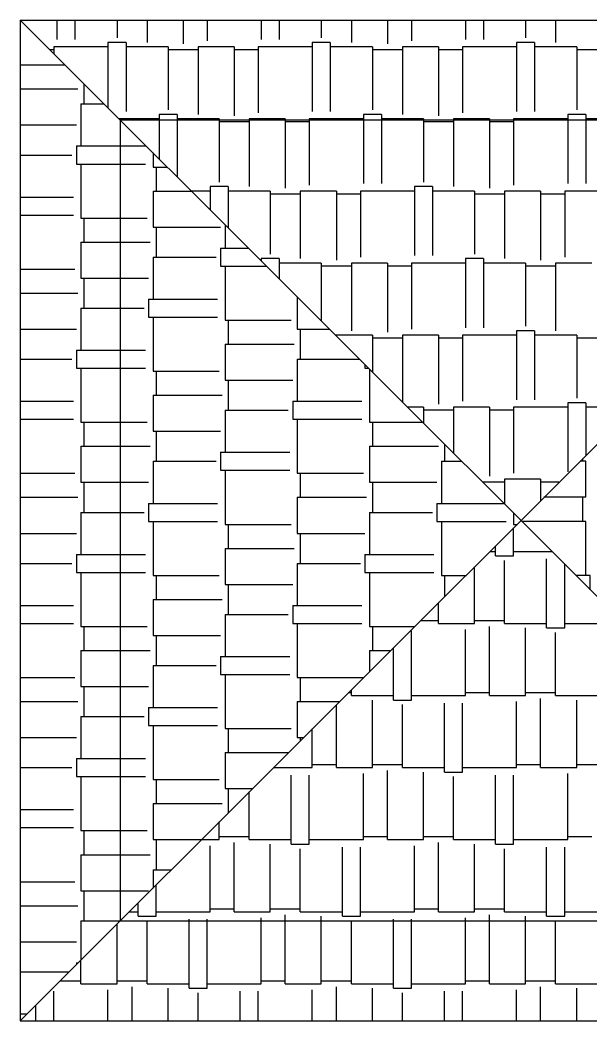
# Model space of a CAD drawing. Extents: x 3907.4 to 3911.57, y -3054.42 to -3053.7.
# Drawn here: x 3908.4705 to 3908.5275, y -3053.874 to -3053.774 of the extents above; entities that cross this region are included whole.
import ezdxf

# ---------------------------------------------------------------- set-up
doc = ezdxf.new("R2010")
doc.units = 0
doc.header["$LTSCALE"] = 2
doc.header["$MEASUREMENT"] = 0
doc.linetypes.add('ACAD_ISO07W100', pattern=[3.5, 0.5, -3])
doc.layers.add('MB', color=11, linetype='CONTINUOUS')
doc.layers.add('TARAMA', color=9, linetype='CONTINUOUS')

msp = doc.modelspace()

# ---------------------------------------------------------------- linework, layer by layer
at = {"layer": 'MB', "color": 3}
for p, q in [((3908.470466, -3053.77403), (3908.570466, -3053.87403)), ((3908.570466, -3053.77403), (3908.470466, -3053.87403)), ((3908.470466, -3053.77403), (3908.570466, -3053.77403)), ((3908.470466, -3053.77403), (3908.470466, -3053.87403)), ((3908.470466, -3053.87403), (3908.570466, -3053.87403))]:
    msp.add_line(p, q, dxfattribs=at)
at = {"layer": 'MB', "color": 2, "linetype": 'ACAD_ISO07W100', "ltscale": 5}
for p, q in [((3908.480466, -3053.78403), (3908.480466, -3053.86403)), ((3908.560466, -3053.78403), (3908.480466, -3053.78403)), ((3908.480466, -3053.86403), (3908.560466, -3053.86403))]:
    msp.add_line(p, q, dxfattribs=at)
at = {"layer": 'TARAMA'}
for p, q in [((3908.474148, -3053.77403), (3908.474148, -3053.775965)), ((3908.475948, -3053.77403), (3908.475948, -3053.775965)), ((3908.480148, -3053.77403), (3908.480148, -3053.775815)), ((3908.483148, -3053.77403), (3908.483148, -3053.776265)), ((3908.486748, -3053.77403), (3908.486748, -3053.776415)), ((3908.489148, -3053.77403), (3908.489148, -3053.776115)), ((3908.494548, -3053.77403), (3908.494548, -3053.775965)), ((3908.496348, -3053.77403), (3908.496348, -3053.775965)), ((3908.500548, -3053.77403), (3908.500548, -3053.775815)), ((3908.503548, -3053.77403), (3908.503548, -3053.776265)), ((3908.507148, -3053.77403), (3908.507148, -3053.776415)), ((3908.509548, -3053.77403), (3908.509548, -3053.776115)), ((3908.514948, -3053.77403), (3908.514948, -3053.775965)), ((3908.516748, -3053.77403), (3908.516748, -3053.775965)), ((3908.520948, -3053.77403), (3908.520948, -3053.775815)), ((3908.523948, -3053.77403), (3908.523948, -3053.776265)), ((3908.479248, -3053.776715), (3908.473848, -3053.776715)), ((3908.473848, -3053.776715), (3908.473848, -3053.777412)), ((3908.481048, -3053.776265), (3908.479248, -3053.776265)), ((3908.479248, -3053.776265), (3908.479248, -3053.782812)), ((3908.481048, -3053.776265), (3908.481048, -3053.783165)), ((3908.485248, -3053.776715), (3908.481048, -3053.776715)), ((3908.485248, -3053.776715), (3908.485248, -3053.783015)), ((3908.491848, -3053.776715), (3908.488248, -3053.776715)), ((3908.488248, -3053.776715), (3908.488248, -3053.783465)), ((3908.491848, -3053.776715), (3908.491848, -3053.783615)), ((3908.499648, -3053.776715), (3908.494248, -3053.776715)), ((3908.494248, -3053.776715), (3908.494248, -3053.783315)), ((3908.501448, -3053.776265), (3908.499648, -3053.776265)), ((3908.499648, -3053.776265), (3908.499648, -3053.783165)), ((3908.501448, -3053.776265), (3908.501448, -3053.783165)), ((3908.505648, -3053.776715), (3908.501448, -3053.776715)), ((3908.505648, -3053.776715), (3908.505648, -3053.783015)), ((3908.512248, -3053.776715), (3908.508648, -3053.776715)), ((3908.508648, -3053.776715), (3908.508648, -3053.783465)), ((3908.512248, -3053.776715), (3908.512248, -3053.783615)), ((3908.520048, -3053.776715), (3908.514648, -3053.776715)), ((3908.514648, -3053.776715), (3908.514648, -3053.783315)), ((3908.521848, -3053.776265), (3908.520048, -3053.776265)), ((3908.520048, -3053.776265), (3908.520048, -3053.783165)), ((3908.521848, -3053.776265), (3908.521848, -3053.783165)), ((3908.526048, -3053.776715), (3908.521848, -3053.776715)), ((3908.526048, -3053.776715), (3908.526048, -3053.783015)), ((3908.473848, -3053.777015), (3908.473451, -3053.777015)), ((3908.488248, -3053.777015), (3908.485248, -3053.777015)), ((3908.494248, -3053.777015), (3908.491848, -3053.777015)), ((3908.508648, -3053.777015), (3908.505648, -3053.777015)), ((3908.514648, -3053.777015), (3908.512248, -3053.777015)), ((3908.529048, -3053.777015), (3908.526048, -3053.777015)), ((3908.470466, -3053.778515), (3908.474951, -3053.778515)), ((3908.470466, -3053.780915), (3908.476248, -3053.780915)), ((3908.476848, -3053.780412), (3908.476848, -3053.782415)), ((3908.476548, -3053.782415), (3908.476548, -3053.786615)), ((3908.476548, -3053.782415), (3908.478851, -3053.782415)), ((3908.484348, -3053.783915), (3908.480351, -3053.783915)), ((3908.486148, -3053.783465), (3908.484348, -3053.783465)), ((3908.484348, -3053.783465), (3908.484348, -3053.78403)), ((3908.486148, -3053.783465), (3908.486148, -3053.78403)), ((3908.490348, -3053.783915), (3908.486148, -3053.783915)), ((3908.490348, -3053.783915), (3908.490348, -3053.78403)), ((3908.496948, -3053.783915), (3908.493348, -3053.783915)), ((3908.493348, -3053.783915), (3908.493348, -3053.78403)), ((3908.496948, -3053.783915), (3908.496948, -3053.78403)), ((3908.504748, -3053.783915), (3908.499348, -3053.783915)), ((3908.499348, -3053.783915), (3908.499348, -3053.78403)), ((3908.506548, -3053.783465), (3908.504748, -3053.783465)), ((3908.504748, -3053.783465), (3908.504748, -3053.78403)), ((3908.506548, -3053.783465), (3908.506548, -3053.78403)), ((3908.510748, -3053.783915), (3908.506548, -3053.783915)), ((3908.510748, -3053.783915), (3908.510748, -3053.78403)), ((3908.517348, -3053.783915), (3908.513748, -3053.783915)), ((3908.513748, -3053.783915), (3908.513748, -3053.78403)), ((3908.517348, -3053.783915), (3908.517348, -3053.78403)), ((3908.525148, -3053.783915), (3908.519748, -3053.783915)), ((3908.519748, -3053.783915), (3908.519748, -3053.78403)), ((3908.526948, -3053.783465), (3908.525148, -3053.783465)), ((3908.525148, -3053.783465), (3908.525148, -3053.78403)), ((3908.526948, -3053.783465), (3908.526948, -3053.78403)), ((3908.531148, -3053.783915), (3908.526948, -3053.783915)), ((3908.470466, -3053.784515), (3908.476098, -3053.784515)), ((3908.484348, -3053.78403), (3908.484348, -3053.787912)), ((3908.486148, -3053.78403), (3908.486148, -3053.789712)), ((3908.490348, -3053.78403), (3908.490348, -3053.790215)), ((3908.493348, -3053.784215), (3908.490348, -3053.784215)), ((3908.493348, -3053.78403), (3908.493348, -3053.790665)), ((3908.496948, -3053.78403), (3908.496948, -3053.790815)), ((3908.499348, -3053.784215), (3908.496948, -3053.784215)), ((3908.499348, -3053.78403), (3908.499348, -3053.790515)), ((3908.504748, -3053.78403), (3908.504748, -3053.790365)), ((3908.506548, -3053.78403), (3908.506548, -3053.790365)), ((3908.510748, -3053.78403), (3908.510748, -3053.790215)), ((3908.513748, -3053.784215), (3908.510748, -3053.784215)), ((3908.513748, -3053.78403), (3908.513748, -3053.790665)), ((3908.517348, -3053.78403), (3908.517348, -3053.790815)), ((3908.519748, -3053.784215), (3908.517348, -3053.784215)), ((3908.519748, -3053.78403), (3908.519748, -3053.790515)), ((3908.525148, -3053.78403), (3908.525148, -3053.790365)), ((3908.526948, -3053.78403), (3908.526948, -3053.790365)), ((3908.476098, -3053.786615), (3908.476098, -3053.788415)), ((3908.476098, -3053.786615), (3908.480466, -3053.786615)), ((3908.480466, -3053.786615), (3908.482998, -3053.786615)), ((3908.470466, -3053.787515), (3908.475648, -3053.787515)), ((3908.483748, -3053.787312), (3908.483748, -3053.788715)), ((3908.476098, -3053.788415), (3908.480466, -3053.788415)), ((3908.476548, -3053.788415), (3908.476548, -3053.793815)), ((3908.480466, -3053.788415), (3908.482998, -3053.788415)), ((3908.483748, -3053.788715), (3908.485151, -3053.788715)), ((3908.484048, -3053.788715), (3908.484048, -3053.791115)), ((3908.491248, -3053.790665), (3908.489448, -3053.790665)), ((3908.489448, -3053.790665), (3908.489448, -3053.793012)), ((3908.491248, -3053.790665), (3908.491248, -3053.794812)), ((3908.511648, -3053.790665), (3908.509848, -3053.790665)), ((3908.509848, -3053.790665), (3908.509848, -3053.797565)), ((3908.511648, -3053.790665), (3908.511648, -3053.797565)), ((3908.470466, -3053.791715), (3908.475798, -3053.791715)), ((3908.483748, -3053.791115), (3908.483748, -3053.794715)), ((3908.483748, -3053.791115), (3908.487551, -3053.791115)), ((3908.489448, -3053.791115), (3908.487551, -3053.791115)), ((3908.495448, -3053.791115), (3908.491248, -3053.791115)), ((3908.495448, -3053.791115), (3908.495448, -3053.797415)), ((3908.498448, -3053.791415), (3908.495448, -3053.791415)), ((3908.502048, -3053.791115), (3908.498448, -3053.791115)), ((3908.498448, -3053.791115), (3908.498448, -3053.797865)), ((3908.502048, -3053.791115), (3908.502048, -3053.798015)), ((3908.504448, -3053.791415), (3908.502048, -3053.791415)), ((3908.509848, -3053.791115), (3908.504448, -3053.791115)), ((3908.504448, -3053.791115), (3908.504448, -3053.797715)), ((3908.515848, -3053.791115), (3908.511648, -3053.791115)), ((3908.515848, -3053.791115), (3908.515848, -3053.797415)), ((3908.518848, -3053.791415), (3908.515848, -3053.791415)), ((3908.522448, -3053.791115), (3908.518848, -3053.791115)), ((3908.518848, -3053.791115), (3908.518848, -3053.797865)), ((3908.522448, -3053.791115), (3908.522448, -3053.798015)), ((3908.524848, -3053.791415), (3908.522448, -3053.791415)), ((3908.530248, -3053.791115), (3908.524848, -3053.791115)), ((3908.524848, -3053.791115), (3908.524848, -3053.797715)), ((3908.470466, -3053.793515), (3908.475798, -3053.793515)), ((3908.476548, -3053.793815), (3908.480466, -3053.793815)), ((3908.476848, -3053.793815), (3908.476848, -3053.796215)), ((3908.480466, -3053.793815), (3908.483148, -3053.793815)), ((3908.483748, -3053.794715), (3908.490498, -3053.794715)), ((3908.484048, -3053.794715), (3908.484048, -3053.797715)), ((3908.490948, -3053.794512), (3908.490948, -3053.796815)), ((3908.476548, -3053.796215), (3908.476548, -3053.799815)), ((3908.476548, -3053.796215), (3908.480466, -3053.796215)), ((3908.480466, -3053.796215), (3908.483448, -3053.796215)), ((3908.490498, -3053.796815), (3908.490498, -3053.798615)), ((3908.490498, -3053.796815), (3908.493251, -3053.796815)), ((3908.483748, -3053.797715), (3908.483748, -3053.801915)), ((3908.483748, -3053.797715), (3908.490048, -3053.797715)), ((3908.496348, -3053.797865), (3908.494548, -3053.797865)), ((3908.494548, -3053.797865), (3908.494548, -3053.798112)), ((3908.496348, -3053.797865), (3908.496348, -3053.799912)), ((3908.516748, -3053.797865), (3908.514948, -3053.797865)), ((3908.514948, -3053.797865), (3908.514948, -3053.804765)), ((3908.516748, -3053.797865), (3908.516748, -3053.804765)), ((3908.470466, -3053.798915), (3908.475948, -3053.798915)), ((3908.490498, -3053.798615), (3908.495051, -3053.798615)), ((3908.490948, -3053.798615), (3908.490948, -3053.804015)), ((3908.500548, -3053.798315), (3908.496348, -3053.798315)), ((3908.500548, -3053.798315), (3908.500548, -3053.804112)), ((3908.503548, -3053.798615), (3908.500548, -3053.798615)), ((3908.507148, -3053.798315), (3908.503548, -3053.798315)), ((3908.503548, -3053.798315), (3908.503548, -3053.805065)), ((3908.507148, -3053.798315), (3908.507148, -3053.805215)), ((3908.509548, -3053.798615), (3908.507148, -3053.798615)), ((3908.514948, -3053.798315), (3908.509548, -3053.798315)), ((3908.509548, -3053.798315), (3908.509548, -3053.804915)), ((3908.520948, -3053.798315), (3908.516748, -3053.798315)), ((3908.520948, -3053.798315), (3908.520948, -3053.804615)), ((3908.523948, -3053.798615), (3908.520948, -3053.798615)), ((3908.527548, -3053.798315), (3908.523948, -3053.798315)), ((3908.523948, -3053.798315), (3908.523948, -3053.805065)), ((3908.476548, -3053.799815), (3908.480466, -3053.799815)), ((3908.476848, -3053.799815), (3908.476848, -3053.802815)), ((3908.480466, -3053.799815), (3908.483298, -3053.799815)), ((3908.470466, -3053.801315), (3908.476248, -3053.801315)), ((3908.483298, -3053.801915), (3908.483298, -3053.803715)), ((3908.483298, -3053.801915), (3908.490198, -3053.801915)), ((3908.498148, -3053.801712), (3908.498148, -3053.804915)), ((3908.476548, -3053.802815), (3908.476548, -3053.807015)), ((3908.476548, -3053.802815), (3908.480466, -3053.802815)), ((3908.480466, -3053.802815), (3908.482848, -3053.802815)), ((3908.483298, -3053.803715), (3908.490198, -3053.803715)), ((3908.483748, -3053.803715), (3908.483748, -3053.809115)), ((3908.470466, -3053.804915), (3908.476098, -3053.804915)), ((3908.490948, -3053.804015), (3908.497548, -3053.804015)), ((3908.491248, -3053.804015), (3908.491248, -3053.806415)), ((3908.498148, -3053.804915), (3908.501351, -3053.804915)), ((3908.498448, -3053.804915), (3908.498448, -3053.807915)), ((3908.505648, -3053.805515), (3908.501951, -3053.805515)), ((3908.505648, -3053.805515), (3908.505648, -3053.809212)), ((3908.508648, -3053.805815), (3908.505648, -3053.805815)), ((3908.512248, -3053.805515), (3908.508648, -3053.805515)), ((3908.508648, -3053.805515), (3908.508648, -3053.812212)), ((3908.512248, -3053.805515), (3908.512248, -3053.812415)), ((3908.514648, -3053.805815), (3908.512248, -3053.805815)), ((3908.520048, -3053.805515), (3908.514648, -3053.805515)), ((3908.514648, -3053.805515), (3908.514648, -3053.812115)), ((3908.521848, -3053.805065), (3908.520048, -3053.805065)), ((3908.520048, -3053.805065), (3908.520048, -3053.811965)), ((3908.521848, -3053.805065), (3908.521848, -3053.811965)), ((3908.526048, -3053.805515), (3908.521848, -3053.805515)), ((3908.526048, -3053.805515), (3908.526048, -3053.811815)), ((3908.529048, -3053.805815), (3908.526048, -3053.805815)), ((3908.490948, -3053.806415), (3908.490948, -3053.810015)), ((3908.490948, -3053.806415), (3908.497848, -3053.806415)), ((3908.470466, -3053.807915), (3908.475648, -3053.807915)), ((3908.476098, -3053.807015), (3908.476098, -3053.808815)), ((3908.476098, -3053.807015), (3908.480466, -3053.807015)), ((3908.480466, -3053.807015), (3908.482998, -3053.807015)), ((3908.498148, -3053.807915), (3908.498148, -3053.812115)), ((3908.498148, -3053.807915), (3908.504351, -3053.807915)), ((3908.476098, -3053.808815), (3908.480466, -3053.808815)), ((3908.476548, -3053.808815), (3908.476548, -3053.814215)), ((3908.480466, -3053.808815), (3908.482998, -3053.808815)), ((3908.504898, -3053.808462), (3908.504898, -3053.808815)), ((3908.504898, -3053.808815), (3908.505251, -3053.808815)), ((3908.505348, -3053.808912), (3908.505348, -3053.814215)), ((3908.483748, -3053.809115), (3908.490348, -3053.809115)), ((3908.484048, -3053.809115), (3908.484048, -3053.811515)), ((3908.490948, -3053.810015), (3908.497698, -3053.810015)), ((3908.491248, -3053.810015), (3908.491248, -3053.813015)), ((3908.483748, -3053.811515), (3908.483748, -3053.815115)), ((3908.483748, -3053.811515), (3908.490648, -3053.811515)), ((3908.470466, -3053.812115), (3908.475798, -3053.812115)), ((3908.497698, -3053.812115), (3908.497698, -3053.813915)), ((3908.497698, -3053.812115), (3908.504598, -3053.812115)), ((3908.510748, -3053.812715), (3908.509151, -3053.812715)), ((3908.510748, -3053.812715), (3908.510748, -3053.814312)), ((3908.517348, -3053.812715), (3908.513748, -3053.812715)), ((3908.513748, -3053.812715), (3908.513748, -3053.817312)), ((3908.517348, -3053.812715), (3908.517348, -3053.819615)), ((3908.525148, -3053.812715), (3908.519748, -3053.812715)), ((3908.519748, -3053.812715), (3908.519748, -3053.819315)), ((3908.526948, -3053.812265), (3908.525148, -3053.812265)), ((3908.525148, -3053.812265), (3908.525148, -3053.819165)), ((3908.526948, -3053.812265), (3908.526948, -3053.817547)), ((3908.531148, -3053.812715), (3908.526948, -3053.812715)), ((3908.470466, -3053.813915), (3908.475798, -3053.813915)), ((3908.490948, -3053.813015), (3908.490948, -3053.817215)), ((3908.490948, -3053.813015), (3908.497248, -3053.813015)), ((3908.497698, -3053.813915), (3908.504598, -3053.813915)), ((3908.498148, -3053.813915), (3908.498148, -3053.819315)), ((3908.513748, -3053.813015), (3908.510748, -3053.813015)), ((3908.519748, -3053.813015), (3908.517348, -3053.813015)), ((3908.476548, -3053.814215), (3908.480466, -3053.814215)), ((3908.476848, -3053.814215), (3908.476848, -3053.816615)), ((3908.480466, -3053.814215), (3908.483148, -3053.814215)), ((3908.505348, -3053.814215), (3908.510651, -3053.814215)), ((3908.505648, -3053.814215), (3908.505648, -3053.816615)), ((3908.483748, -3053.815115), (3908.490498, -3053.815115)), ((3908.484048, -3053.815115), (3908.484048, -3053.818115)), ((3908.476548, -3053.816615), (3908.476548, -3053.820215)), ((3908.476548, -3053.816615), (3908.480466, -3053.816615)), ((3908.480466, -3053.816615), (3908.483448, -3053.816615)), ((3908.505348, -3053.816615), (3908.505348, -3053.820215)), ((3908.505348, -3053.816615), (3908.512248, -3053.816615)), ((3908.512848, -3053.816412), (3908.512848, -3053.818115)), ((3908.490498, -3053.817215), (3908.490498, -3053.819015)), ((3908.490498, -3053.817215), (3908.497398, -3053.817215)), ((3908.526648, -3053.818115), (3908.526648, -3053.817847)), ((3908.483748, -3053.818115), (3908.483748, -3053.822315)), ((3908.483748, -3053.818115), (3908.490048, -3053.818115)), ((3908.512548, -3053.818115), (3908.512548, -3053.822315)), ((3908.512548, -3053.818115), (3908.514551, -3053.818115)), ((3908.526948, -3053.818115), (3908.52638, -3053.818115)), ((3908.526948, -3053.821715), (3908.526948, -3053.818115)), ((3908.470466, -3053.819315), (3908.475948, -3053.819315)), ((3908.490498, -3053.819015), (3908.497398, -3053.819015)), ((3908.490948, -3053.819015), (3908.490948, -3053.824415)), ((3908.498148, -3053.819315), (3908.504748, -3053.819315)), ((3908.498448, -3053.819315), (3908.498448, -3053.821715)), ((3908.522448, -3053.819915), (3908.518848, -3053.819915)), ((3908.518848, -3053.819915), (3908.518848, -3053.822412)), ((3908.522448, -3053.819915), (3908.522448, -3053.822047)), ((3908.476548, -3053.820215), (3908.480466, -3053.820215)), ((3908.476848, -3053.820215), (3908.476848, -3053.823215)), ((3908.480466, -3053.820215), (3908.483298, -3053.820215)), ((3908.505348, -3053.820215), (3908.512098, -3053.820215)), ((3908.505648, -3053.820215), (3908.505648, -3053.823215)), ((3908.518848, -3053.820215), (3908.516651, -3053.820215)), ((3908.52428, -3053.820215), (3908.522448, -3053.820215)), ((3908.470466, -3053.821715), (3908.476248, -3053.821715)), ((3908.498148, -3053.821715), (3908.498148, -3053.825315)), ((3908.498148, -3053.821715), (3908.505048, -3053.821715)), ((3908.526948, -3053.821715), (3908.52278, -3053.821715)), ((3908.526648, -3053.824115), (3908.526648, -3053.821715)), ((3908.483298, -3053.822315), (3908.483298, -3053.824115)), ((3908.483298, -3053.822315), (3908.490198, -3053.822315)), ((3908.512098, -3053.822315), (3908.512098, -3053.824115)), ((3908.512098, -3053.822315), (3908.518751, -3053.822315)), ((3908.476548, -3053.823215), (3908.476548, -3053.827415)), ((3908.476548, -3053.823215), (3908.480466, -3053.823215)), ((3908.480466, -3053.823215), (3908.482848, -3053.823215)), ((3908.505348, -3053.823215), (3908.505348, -3053.827415)), ((3908.505348, -3053.823215), (3908.511648, -3053.823215)), ((3908.519748, -3053.823312), (3908.519748, -3053.824415)), ((3908.483298, -3053.824115), (3908.490198, -3053.824115)), ((3908.483748, -3053.824115), (3908.483748, -3053.829515)), ((3908.490948, -3053.824415), (3908.497548, -3053.824415)), ((3908.491248, -3053.824415), (3908.491248, -3053.826815)), ((3908.512098, -3053.824115), (3908.518998, -3053.824115)), ((3908.512548, -3053.824115), (3908.512548, -3053.829515)), ((3908.519748, -3053.824415), (3908.52008, -3053.824415)), ((3908.519748, -3053.827565), (3908.519748, -3053.824747)), ((3908.520048, -3053.824415), (3908.520048, -3053.824447)), ((3908.526948, -3053.824115), (3908.520551, -3053.824115)), ((3908.526948, -3053.829515), (3908.526948, -3053.824115)), ((3908.470466, -3053.825315), (3908.476098, -3053.825315)), ((3908.498148, -3053.825315), (3908.504898, -3053.825315)), ((3908.498448, -3053.825315), (3908.498448, -3053.828315)), ((3908.490948, -3053.826815), (3908.490948, -3053.830415)), ((3908.490948, -3053.826815), (3908.497848, -3053.826815)), ((3908.517948, -3053.827565), (3908.517948, -3053.826547)), ((3908.476098, -3053.827415), (3908.476098, -3053.829215)), ((3908.476098, -3053.827415), (3908.480466, -3053.827415)), ((3908.480466, -3053.827415), (3908.482998, -3053.827415)), ((3908.504898, -3053.827415), (3908.504898, -3053.829215)), ((3908.504898, -3053.827415), (3908.511798, -3053.827415)), ((3908.51738, -3053.827115), (3908.517948, -3053.827115)), ((3908.517948, -3053.827565), (3908.519748, -3053.827565)), ((3908.519748, -3053.827115), (3908.523551, -3053.827115)), ((3908.523048, -3053.834765), (3908.523048, -3053.827865)), ((3908.470466, -3053.828315), (3908.475648, -3053.828315)), ((3908.498148, -3053.828315), (3908.498148, -3053.832515)), ((3908.498148, -3053.828315), (3908.504448, -3053.828315)), ((3908.515848, -3053.834315), (3908.515848, -3053.828647)), ((3908.518848, -3053.834315), (3908.518848, -3053.828015)), ((3908.524848, -3053.834765), (3908.524848, -3053.828412)), ((3908.476098, -3053.829215), (3908.480466, -3053.829215)), ((3908.476548, -3053.829215), (3908.476548, -3053.834615)), ((3908.480466, -3053.829215), (3908.482998, -3053.829215)), ((3908.483748, -3053.829515), (3908.490348, -3053.829515)), ((3908.484048, -3053.829515), (3908.484048, -3053.831915)), ((3908.504898, -3053.829215), (3908.511798, -3053.829215)), ((3908.505348, -3053.829215), (3908.505348, -3053.834615)), ((3908.512548, -3053.829515), (3908.51498, -3053.829515)), ((3908.512848, -3053.829515), (3908.512848, -3053.831647)), ((3908.527398, -3053.829515), (3908.525951, -3053.829515)), ((3908.527398, -3053.830962), (3908.527398, -3053.829515)), ((3908.490948, -3053.830415), (3908.497698, -3053.830415)), ((3908.491248, -3053.830415), (3908.491248, -3053.833415)), ((3908.483748, -3053.831915), (3908.483748, -3053.835515)), ((3908.483748, -3053.831915), (3908.490648, -3053.831915)), ((3908.512548, -3053.831915), (3908.512548, -3053.831947)), ((3908.512548, -3053.831915), (3908.51258, -3053.831915)), ((3908.470466, -3053.832515), (3908.475798, -3053.832515)), ((3908.497698, -3053.832515), (3908.497698, -3053.834315)), ((3908.497698, -3053.832515), (3908.504598, -3053.832515)), ((3908.512248, -3053.834315), (3908.512248, -3053.832247)), ((3908.490948, -3053.833415), (3908.490948, -3053.837615)), ((3908.490948, -3053.833415), (3908.497248, -3053.833415)), ((3908.470466, -3053.834315), (3908.475798, -3053.834315)), ((3908.476548, -3053.834615), (3908.480466, -3053.834615)), ((3908.476848, -3053.834615), (3908.476848, -3053.837015)), ((3908.480466, -3053.834615), (3908.483148, -3053.834615)), ((3908.497698, -3053.834315), (3908.504598, -3053.834315)), ((3908.498148, -3053.834315), (3908.498148, -3053.839715)), ((3908.505348, -3053.834615), (3908.50988, -3053.834615)), ((3908.505648, -3053.834615), (3908.505648, -3053.837015)), ((3908.51048, -3053.834015), (3908.512248, -3053.834015)), ((3908.512248, -3053.834315), (3908.515848, -3053.834315)), ((3908.514948, -3053.841515), (3908.514948, -3053.834915)), ((3908.515848, -3053.834015), (3908.518848, -3053.834015)), ((3908.517348, -3053.841515), (3908.517348, -3053.834615)), ((3908.518848, -3053.834315), (3908.523048, -3053.834315)), ((3908.520948, -3053.841515), (3908.520948, -3053.834765)), ((3908.523048, -3053.834765), (3908.524848, -3053.834765)), ((3908.524848, -3053.834315), (3908.530248, -3053.834315)), ((3908.483748, -3053.835515), (3908.490498, -3053.835515)), ((3908.484048, -3053.835515), (3908.484048, -3053.838515)), ((3908.509548, -3053.841965), (3908.509548, -3053.835065)), ((3908.523948, -3053.841515), (3908.523948, -3053.835215)), ((3908.507748, -3053.841965), (3908.507748, -3053.836747)), ((3908.476548, -3053.837015), (3908.476548, -3053.840615)), ((3908.476548, -3053.837015), (3908.480466, -3053.837015)), ((3908.480466, -3053.837015), (3908.483448, -3053.837015)), ((3908.490498, -3053.837615), (3908.490498, -3053.839415)), ((3908.490498, -3053.837615), (3908.497398, -3053.837615)), ((3908.505348, -3053.837015), (3908.505348, -3053.839147)), ((3908.505348, -3053.837015), (3908.50748, -3053.837015)), ((3908.483748, -3053.838515), (3908.483748, -3053.842715)), ((3908.483748, -3053.838515), (3908.490048, -3053.838515)), ((3908.470466, -3053.839715), (3908.475948, -3053.839715)), ((3908.490498, -3053.839415), (3908.497398, -3053.839415)), ((3908.490948, -3053.839415), (3908.490948, -3053.844815)), ((3908.498148, -3053.839715), (3908.504748, -3053.839715)), ((3908.498448, -3053.839715), (3908.498448, -3053.842115)), ((3908.476548, -3053.840615), (3908.480466, -3053.840615)), ((3908.476848, -3053.840615), (3908.476848, -3053.843615)), ((3908.480466, -3053.840615), (3908.483298, -3053.840615)), ((3908.503548, -3053.841515), (3908.503548, -3053.840947)), ((3908.50328, -3053.841215), (3908.503548, -3053.841215)), ((3908.503548, -3053.841515), (3908.507748, -3053.841515)), ((3908.505648, -3053.848715), (3908.505648, -3053.841965)), ((3908.507748, -3053.841965), (3908.509548, -3053.841965)), ((3908.509548, -3053.841515), (3908.514948, -3053.841515)), ((3908.514948, -3053.841215), (3908.517348, -3053.841215)), ((3908.517348, -3053.841515), (3908.520948, -3053.841515)), ((3908.520948, -3053.841215), (3908.523948, -3053.841215)), ((3908.522448, -3053.848715), (3908.522448, -3053.841815)), ((3908.523948, -3053.841515), (3908.528148, -3053.841515)), ((3908.526048, -3053.848715), (3908.526048, -3053.841965)), ((3908.470466, -3053.842115), (3908.476248, -3053.842115)), ((3908.483298, -3053.842715), (3908.483298, -3053.844515)), ((3908.483298, -3053.842715), (3908.490198, -3053.842715)), ((3908.498148, -3053.842115), (3908.498148, -3053.845715)), ((3908.498148, -3053.842115), (3908.50238, -3053.842115)), ((3908.502048, -3053.848715), (3908.502048, -3053.842447)), ((3908.508648, -3053.848715), (3908.508648, -3053.842415)), ((3908.512848, -3053.849165), (3908.512848, -3053.842265)), ((3908.514648, -3053.849165), (3908.514648, -3053.842265)), ((3908.520048, -3053.848715), (3908.520048, -3053.842115)), ((3908.476548, -3053.843615), (3908.476548, -3053.847815)), ((3908.476548, -3053.843615), (3908.480466, -3053.843615)), ((3908.480466, -3053.843615), (3908.482848, -3053.843615)), ((3908.483298, -3053.844515), (3908.490198, -3053.844515)), ((3908.483748, -3053.844515), (3908.483748, -3053.849915)), ((3908.490948, -3053.844815), (3908.497548, -3053.844815)), ((3908.491248, -3053.844815), (3908.491248, -3053.847215)), ((3908.499648, -3053.848715), (3908.499648, -3053.844847)), ((3908.470466, -3053.845715), (3908.476098, -3053.845715)), ((3908.498148, -3053.845715), (3908.49878, -3053.845715)), ((3908.498448, -3053.845715), (3908.498448, -3053.846047)), ((3908.476098, -3053.847815), (3908.476098, -3053.849615)), ((3908.476098, -3053.847815), (3908.480466, -3053.847815)), ((3908.480466, -3053.847815), (3908.482998, -3053.847815)), ((3908.490948, -3053.847215), (3908.490948, -3053.850815)), ((3908.490948, -3053.847215), (3908.49728, -3053.847215)), ((3908.470466, -3053.848715), (3908.475648, -3053.848715)), ((3908.49578, -3053.848715), (3908.499648, -3053.848715)), ((3908.499648, -3053.848415), (3908.502048, -3053.848415)), ((3908.502048, -3053.848715), (3908.505648, -3053.848715)), ((3908.505648, -3053.848415), (3908.508648, -3053.848415)), ((3908.508648, -3053.848715), (3908.512848, -3053.848715)), ((3908.514648, -3053.848715), (3908.520048, -3053.848715)), ((3908.520048, -3053.848415), (3908.522448, -3053.848415)), ((3908.522448, -3053.848715), (3908.526048, -3053.848715)), ((3908.526048, -3053.848415), (3908.529048, -3053.848415)), ((3908.476098, -3053.849615), (3908.480466, -3053.849615)), ((3908.476548, -3053.849615), (3908.476548, -3053.855015)), ((3908.480466, -3053.849615), (3908.482998, -3053.849615)), ((3908.483748, -3053.849915), (3908.490348, -3053.849915)), ((3908.484048, -3053.849915), (3908.484048, -3053.852315)), ((3908.497548, -3053.856365), (3908.497548, -3053.849465)), ((3908.499348, -3053.856365), (3908.499348, -3053.849465)), ((3908.504748, -3053.855915), (3908.504748, -3053.849315)), ((3908.507148, -3053.855915), (3908.507148, -3053.849015)), ((3908.510748, -3053.855915), (3908.510748, -3053.849165)), ((3908.512848, -3053.849165), (3908.514648, -3053.849165)), ((3908.513748, -3053.855915), (3908.513748, -3053.849615)), ((3908.517948, -3053.856365), (3908.517948, -3053.849465)), ((3908.519748, -3053.856365), (3908.519748, -3053.849465)), ((3908.525148, -3053.855915), (3908.525148, -3053.849315)), ((3908.490948, -3053.850815), (3908.49368, -3053.850815)), ((3908.491248, -3053.850815), (3908.491248, -3053.853247)), ((3908.493348, -3053.855915), (3908.493348, -3053.851147)), ((3908.470466, -3053.852915), (3908.475798, -3053.852915)), ((3908.483748, -3053.852315), (3908.483748, -3053.855915)), ((3908.483748, -3053.852315), (3908.490648, -3053.852315)), ((3908.470466, -3053.854715), (3908.475798, -3053.854715)), ((3908.490348, -3053.855915), (3908.490348, -3053.854147)), ((3908.476548, -3053.855015), (3908.480466, -3053.855015)), ((3908.476848, -3053.855015), (3908.476848, -3053.857415)), ((3908.480466, -3053.855015), (3908.483148, -3053.855015)), ((3908.483748, -3053.855915), (3908.48858, -3053.855915)), ((3908.484048, -3053.855915), (3908.484048, -3053.858915)), ((3908.48858, -3053.855915), (3908.490348, -3053.855915)), ((3908.490348, -3053.855615), (3908.493348, -3053.855615)), ((3908.493348, -3053.855915), (3908.497548, -3053.855915)), ((3908.499348, -3053.855915), (3908.504748, -3053.855915)), ((3908.504748, -3053.855615), (3908.507148, -3053.855615)), ((3908.507148, -3053.855915), (3908.510748, -3053.855915)), ((3908.510748, -3053.855615), (3908.513748, -3053.855615)), ((3908.513748, -3053.855915), (3908.517948, -3053.855915)), ((3908.519748, -3053.855915), (3908.525148, -3053.855915)), ((3908.525148, -3053.855615), (3908.527548, -3053.855615)), ((3908.489448, -3053.863115), (3908.489448, -3053.856515)), ((3908.491848, -3053.863115), (3908.491848, -3053.856215)), ((3908.495448, -3053.863115), (3908.495448, -3053.856365)), ((3908.497548, -3053.856365), (3908.499348, -3053.856365)), ((3908.498448, -3053.863115), (3908.498448, -3053.856815)), ((3908.502648, -3053.863565), (3908.502648, -3053.856665)), ((3908.504448, -3053.863565), (3908.504448, -3053.856665)), ((3908.509848, -3053.863115), (3908.509848, -3053.856515)), ((3908.512248, -3053.863115), (3908.512248, -3053.856215)), ((3908.515848, -3053.863115), (3908.515848, -3053.856365)), ((3908.517948, -3053.856365), (3908.519748, -3053.856365)), ((3908.518848, -3053.863115), (3908.518848, -3053.856815)), ((3908.523048, -3053.863565), (3908.523048, -3053.856665)), ((3908.524848, -3053.863565), (3908.524848, -3053.856665)), ((3908.476548, -3053.857415), (3908.476548, -3053.861015)), ((3908.476548, -3053.857415), (3908.480466, -3053.857415)), ((3908.480466, -3053.857415), (3908.483448, -3053.857415)), ((3908.483748, -3053.858915), (3908.483748, -3053.860747)), ((3908.483748, -3053.858915), (3908.48558, -3053.858915)), ((3908.470466, -3053.860115), (3908.475948, -3053.860115)), ((3908.484048, -3053.863565), (3908.484048, -3053.860447)), ((3908.476548, -3053.861015), (3908.480466, -3053.861015)), ((3908.476848, -3053.861015), (3908.476848, -3053.864015)), ((3908.480466, -3053.861015), (3908.483298, -3053.861015)), ((3908.470466, -3053.862515), (3908.476248, -3053.862515)), ((3908.482248, -3053.863565), (3908.482248, -3053.862247)), ((3908.489448, -3053.862815), (3908.491848, -3053.862815)), ((3908.495448, -3053.862815), (3908.498448, -3053.862815)), ((3908.509848, -3053.862815), (3908.512248, -3053.862815)), ((3908.515848, -3053.862815), (3908.518848, -3053.862815)), ((3908.48138, -3053.863115), (3908.482248, -3053.863115)), ((3908.482248, -3053.863565), (3908.484048, -3053.863565)), ((3908.484048, -3053.863115), (3908.489448, -3053.863115)), ((3908.487348, -3053.86403), (3908.487348, -3053.863865)), ((3908.489148, -3053.86403), (3908.489148, -3053.863865)), ((3908.491848, -3053.863115), (3908.495448, -3053.863115)), ((3908.494548, -3053.86403), (3908.494548, -3053.863715)), ((3908.496948, -3053.86403), (3908.496948, -3053.863415)), ((3908.498448, -3053.863115), (3908.502648, -3053.863115)), ((3908.500548, -3053.86403), (3908.500548, -3053.863565)), ((3908.502648, -3053.863565), (3908.504448, -3053.863565)), ((3908.504448, -3053.863115), (3908.509848, -3053.863115)), ((3908.507748, -3053.86403), (3908.507748, -3053.863865)), ((3908.509548, -3053.86403), (3908.509548, -3053.863865)), ((3908.512248, -3053.863115), (3908.515848, -3053.863115)), ((3908.514948, -3053.86403), (3908.514948, -3053.863715)), ((3908.517348, -3053.86403), (3908.517348, -3053.863415)), ((3908.518848, -3053.863115), (3908.523048, -3053.863115)), ((3908.520948, -3053.86403), (3908.520948, -3053.863565)), ((3908.523048, -3053.863565), (3908.524848, -3053.863565)), ((3908.524848, -3053.863115), (3908.530248, -3053.863115)), ((3908.476548, -3053.864015), (3908.476548, -3053.867947)), ((3908.476548, -3053.864015), (3908.480466, -3053.864015)), ((3908.480148, -3053.870315), (3908.480148, -3053.864347)), ((3908.480466, -3053.864015), (3908.48048, -3053.864015)), ((3908.483148, -3053.86403), (3908.483148, -3053.864015)), ((3908.483148, -3053.870315), (3908.483148, -3053.86403)), ((3908.487348, -3053.870765), (3908.487348, -3053.86403)), ((3908.489148, -3053.870765), (3908.489148, -3053.86403)), ((3908.494548, -3053.870315), (3908.494548, -3053.86403)), ((3908.496948, -3053.870315), (3908.496948, -3053.86403)), ((3908.500548, -3053.870315), (3908.500548, -3053.86403)), ((3908.503548, -3053.86403), (3908.503548, -3053.864015)), ((3908.503548, -3053.870315), (3908.503548, -3053.86403)), ((3908.507748, -3053.870765), (3908.507748, -3053.86403)), ((3908.509548, -3053.870765), (3908.509548, -3053.86403)), ((3908.514948, -3053.870315), (3908.514948, -3053.86403)), ((3908.517348, -3053.870315), (3908.517348, -3053.86403)), ((3908.520948, -3053.870315), (3908.520948, -3053.86403)), ((3908.523948, -3053.86403), (3908.523948, -3053.864015)), ((3908.523948, -3053.870315), (3908.523948, -3053.86403)), ((3908.470466, -3053.866115), (3908.476098, -3053.866115)), ((3908.476548, -3053.870315), (3908.476548, -3053.867947)), ((3908.476098, -3053.868215), (3908.476098, -3053.868397)), ((3908.476098, -3053.868215), (3908.47628, -3053.868215)), ((3908.470466, -3053.869115), (3908.47538, -3053.869115)), ((3908.47448, -3053.870015), (3908.476548, -3053.870015)), ((3908.476548, -3053.870315), (3908.480148, -3053.870315)), ((3908.479248, -3053.87403), (3908.479248, -3053.870915)), ((3908.480148, -3053.870015), (3908.483148, -3053.870015)), ((3908.481648, -3053.87403), (3908.481648, -3053.870615)), ((3908.483148, -3053.870315), (3908.487348, -3053.870315)), ((3908.485248, -3053.87403), (3908.485248, -3053.870765)), ((3908.487348, -3053.870765), (3908.489148, -3053.870765)), ((3908.489148, -3053.870315), (3908.494548, -3053.870315)), ((3908.494548, -3053.870015), (3908.496948, -3053.870015)), ((3908.496948, -3053.870315), (3908.500548, -3053.870315)), ((3908.499648, -3053.87403), (3908.499648, -3053.870915)), ((3908.500548, -3053.870015), (3908.503548, -3053.870015)), ((3908.502048, -3053.87403), (3908.502048, -3053.870615)), ((3908.503548, -3053.870315), (3908.507748, -3053.870315)), ((3908.505648, -3053.87403), (3908.505648, -3053.870765)), ((3908.507748, -3053.870765), (3908.509548, -3053.870765)), ((3908.509548, -3053.870315), (3908.514948, -3053.870315)), ((3908.514948, -3053.870015), (3908.517348, -3053.870015)), ((3908.517348, -3053.870315), (3908.520948, -3053.870315)), ((3908.520048, -3053.87403), (3908.520048, -3053.870915)), ((3908.520948, -3053.870015), (3908.523948, -3053.870015)), ((3908.522448, -3053.87403), (3908.522448, -3053.870615)), ((3908.523948, -3053.870315), (3908.528148, -3053.870315)), ((3908.526048, -3053.87403), (3908.526048, -3053.870765)), ((3908.473848, -3053.87403), (3908.473848, -3053.871065)), ((3908.488248, -3053.87403), (3908.488248, -3053.871215)), ((3908.492448, -3053.87403), (3908.492448, -3053.871065)), ((3908.494248, -3053.87403), (3908.494248, -3053.871065)), ((3908.508648, -3053.87403), (3908.508648, -3053.871215)), ((3908.512848, -3053.87403), (3908.512848, -3053.871065)), ((3908.514648, -3053.87403), (3908.514648, -3053.871065)), ((3908.472048, -3053.87403), (3908.472048, -3053.872447)), ((3908.470466, -3053.873315), (3908.47118, -3053.873315))]:
    msp.add_line(p, q, dxfattribs=at)

doc.saveas('drawing.dxf')
